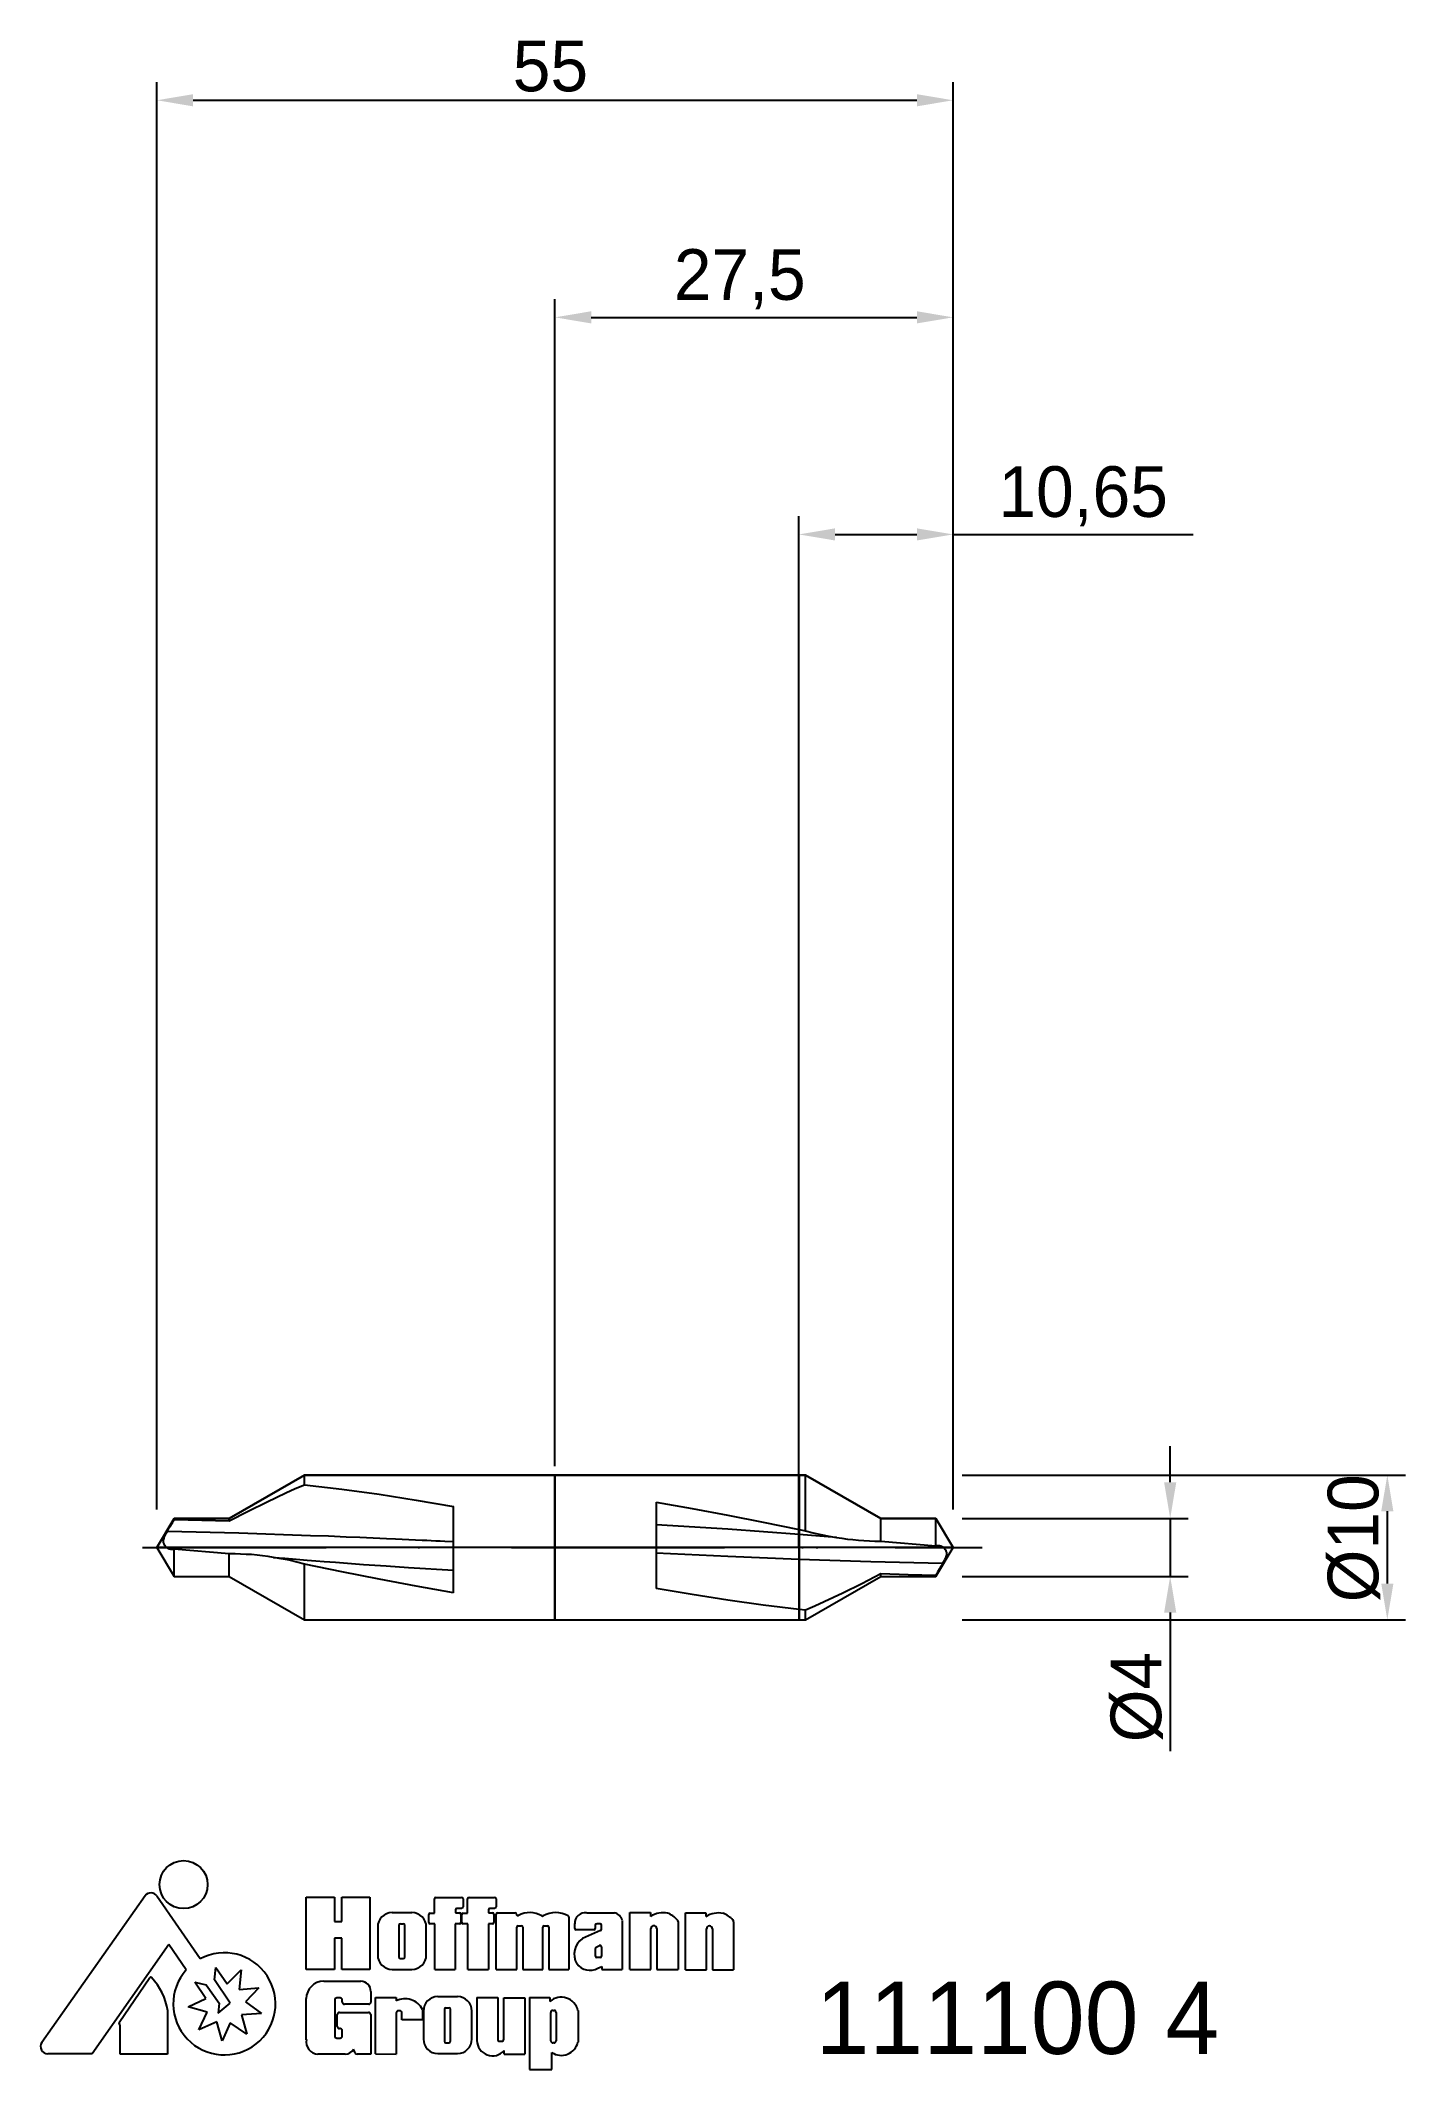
# Model space of a CAD drawing. Header units: millimetres. Extents: x -36 to 59, y -36 to 104.
import ezdxf

# ---------------------------------------------------------------- set-up
doc = ezdxf.new("R2010")
doc.units = ezdxf.units.MM
doc.linetypes.add('CENTER', pattern=[25.4, 12.7, -6.35, 0, -6.35])
for name, color, linetype in [('1', 4, 'CONTINUOUS'), ('2', 7, 'CONTINUOUS'), ('4', 2, 'CENTER'), ('CUT', 1, 'CONTINUOUS'), ('NOCUT', 7, 'CONTINUOUS'), ('SK1', 4, 'CONTINUOUS'), ('SK2', 7, 'CONTINUOUS'), ('SK4', 2, 'CENTER'), ('SK6', 5, 'CONTINUOUS')]:
    doc.layers.add(name, color=color, linetype=linetype)

msp = doc.modelspace()

# ---------------------------------------------------------------- linework, layer by layer
at = {"layer": '1'}
for p, q in [((0, -5), (0, 5)), ((16.86, 5), (0, 5)), ((16.86, 5), (16.86, 1.24)), ((7, 3.13), (7, -2.83)), ((7, 3.13), (9.47, 2.7)), ((11.93, 1.26), (7, 1.57)), ((9.47, 2.7), (11.93, 2.24)), ((11.93, 2.24), (14.39, 1.75)), ((14.39, 1.75), (16.86, 1.24)), ((16.86, 0.9), (11.93, 1.26)), ((16.86, 0.9), (16.86, 1.24)), ((16.86, 0.89), (16.86, 0.9)), ((16.86, 0.87), (16.86, 0.89)), ((16.86, 0.85), (16.86, 0.87)), ((16.86, 0.83), (16.86, 0.85)), ((16.86, 0.81), (16.86, 0.83)), ((16.86, 0.77), (16.86, 0.81)), ((16.86, 0.74), (16.86, 0.77)), ((16.86, 0.7), (16.86, 0.74)), ((16.86, 0.64), (16.86, 0.7)), ((16.86, 0.56), (16.86, 0.64)), ((16.86, 0.49), (16.86, 0.56)), ((16.86, 0.4), (16.86, 0.49)), ((16.86, 0.32), (16.86, 0.4)), ((16.86, 0.25), (16.86, 0.32)), ((16.86, 0.15), (16.86, 0.25)), ((16.86, 0.01), (16.86, 0.15)), ((16.86, -0.13), (16.86, 0.01)), ((11.93, -0.63), (7, -0.4)), ((16.86, -0.83), (11.93, -0.63)), ((16.86, -0.56), (16.86, -0.13)), ((16.86, -0.73), (16.86, -0.56)), ((16.86, -0.83), (16.86, -0.73)), ((16.86, -4.28), (16.86, -0.83)), ((9.47, -3.26), (7, -2.83)), ((11.93, -3.64), (9.47, -3.26)), ((14.39, -3.98), (11.93, -3.64)), ((16.86, -4.28), (14.39, -3.98)), ((0, -5), (16.86, -5)), ((16.86, -4.28), (16.86, -5))]:
    msp.add_line(p, q, dxfattribs=at)
at = {"layer": '1', "color": 1}
for p, q in [((16.86, 1.24), (16.86, 5)), ((17.3, 5), (16.86, 5)), ((17.3, 1.15), (17.3, 5)), ((22.5, 2), (17.3, 5)), ((22.5, 0.44), (22.5, 2)), ((26.3, 2), (22.5, 2)), ((26.3, 0.11), (26.3, 2)), ((27.5, 0), (26.3, 2)), ((16.86, 1.24), (16.86, 0.9)), ((16.86, 1.24), (17.3, 1.15)), ((16.86, 0.9), (16.86, 0.89)), ((19.44, 0.69), (16.86, 0.9)), ((16.86, 0.89), (16.86, 0.87)), ((16.86, 0.87), (16.86, 0.85)), ((16.86, 0.85), (16.86, 0.83)), ((16.86, 0.83), (16.86, 0.8)), ((16.86, 0.8), (16.86, 0.77)), ((16.86, 0.77), (16.86, 0.74)), ((16.86, 0.74), (16.86, 0.7)), ((16.86, 0.7), (16.86, 0.66)), ((16.86, 0.66), (16.86, 0.61)), ((16.86, 0.61), (16.86, 0.51)), ((16.86, 0.51), (16.86, 0.4)), ((16.86, 0.4), (16.86, 0.32)), ((16.86, 0.32), (16.86, 0.25)), ((16.86, 0.25), (16.86, 0.15)), ((16.86, 0.15), (16.86, 0.01)), ((16.86, 0.01), (16.86, -0.13)), ((17.3, 1.15), (17.84, 1.01)), ((17.84, 1.01), (18.37, 0.89)), ((18.37, 0.89), (18.91, 0.78)), ((18.91, 0.78), (19.44, 0.69)), ((19.44, 0.69), (19.82, 0.63)), ((19.82, 0.63), (20.2, 0.58)), ((20.2, 0.58), (20.58, 0.54)), ((20.58, 0.54), (20.96, 0.5)), ((20.96, 0.5), (21.34, 0.48)), ((21.34, 0.48), (21.72, 0.46)), ((21.72, 0.46), (22.09, 0.44)), ((22.09, 0.44), (22.47, 0.44)), ((22.47, 0.44), (22.5, 0.44)), ((22.5, 0.44), (26.3, 0.11)), ((26.3, 0.11), (26.32, 0.12)), ((26.32, 0.12), (26.35, 0.13)), ((26.35, 0.13), (26.37, 0.13)), ((26.37, 0.13), (26.4, 0.14)), ((26.4, 0.14), (26.42, 0.14)), ((26.42, 0.14), (26.45, 0.14)), ((26.45, 0.14), (26.48, 0.14)), ((26.48, 0.14), (26.5, 0.14)), ((26.5, 0.14), (26.54, 0.14)), ((26.54, 0.14), (26.58, 0.13)), ((26.58, 0.13), (26.61, 0.12)), ((26.61, 0.12), (26.65, 0.11)), ((26.65, 0.11), (26.72, 0.07)), ((26.72, 0.07), (26.79, 0.03)), ((26.79, 0.03), (26.85, -0.02)), ((16.86, -0.13), (16.86, -0.56)), ((16.86, -0.56), (16.86, -0.73)), ((16.86, -0.73), (16.86, -0.83)), ((16.86, -0.83), (16.86, -4.28)), ((21.82, -1), (16.86, -0.83)), ((26.78, -1.12), (21.82, -1)), ((26.3, -2), (27.5, 0)), ((26.62, -1.39), (26.56, -1.49)), ((26.67, -1.3), (26.62, -1.39)), ((26.73, -1.21), (26.67, -1.3)), ((26.78, -1.12), (26.73, -1.21)), ((26.85, -0.99), (26.78, -1.12)), ((26.85, -0.02), (26.9, -0.07)), ((26.88, -0.92), (26.85, -0.99)), ((26.91, -0.86), (26.88, -0.92)), ((26.9, -0.07), (26.95, -0.14)), ((26.97, -0.74), (26.91, -0.86)), ((26.95, -0.14), (26.97, -0.17)), ((26.97, -0.17), (26.99, -0.21)), ((26.99, -0.68), (26.97, -0.74)), ((26.99, -0.21), (27.01, -0.25)), ((27.01, -0.63), (26.99, -0.68)), ((27.01, -0.25), (27.03, -0.3)), ((27.03, -0.57), (27.01, -0.63)), ((27.03, -0.3), (27.04, -0.35)), ((27.04, -0.51), (27.03, -0.57)), ((27.04, -0.35), (27.04, -0.4)), ((27.04, -0.4), (27.04, -0.45)), ((27.04, -0.45), (27.04, -0.51)), ((17.3, -5), (22.5, -2)), ((21.2, -2.51), (19.89, -3.16)), ((22.5, -1.83), (21.2, -2.51)), ((22.5, -2), (22.5, -1.83)), ((24.4, -1.89), (22.5, -1.83)), ((22.5, -2), (26.3, -2)), ((26.3, -1.94), (24.4, -1.89)), ((26.37, -1.82), (26.3, -1.94)), ((26.3, -2), (26.3, -1.94)), ((26.43, -1.71), (26.37, -1.82)), ((26.5, -1.6), (26.43, -1.71)), ((26.56, -1.49), (26.5, -1.6)), ((17.95, -4.06), (17.3, -4.33)), ((18.6, -3.77), (17.95, -4.06)), ((19.89, -3.16), (18.6, -3.77)), ((16.86, -5), (16.86, -4.28)), ((17.3, -4.33), (16.86, -4.28)), ((16.86, -5), (17.3, -5)), ((17.3, -5), (17.3, -4.33))]:
    msp.add_line(p, q, dxfattribs=at)
at = {"layer": '2'}
for p, q in [((0, 5.62), (0, 86.25)), ((27.5, 2.62), (27.5, 86.25)), ((2.5, 85), (25, 85)), ((16.85, 2.62), (16.85, 71.25)), ((27.5, 2.62), (27.5, 71.25)), ((19.35, 70), (25, 70)), ((27.5, 70), (44.08, 70)), ((42.5, 4.5), (42.5, 7)), ((28.12, 5), (58.75, 5)), ((28.12, 2), (43.75, 2)), ((42.5, 2), (42.5, -2)), ((57.5, 2.5), (57.5, -2.5)), ((28.12, -2), (43.75, -2)), ((28.12, -5), (58.75, -5)), ((42.5, -4.5), (42.5, -14.08))]:
    msp.add_line(p, q, dxfattribs=at)
for points in [[(2.5, 85.42), (2.5, 84.58), (0, 85)], [(25, 85.42), (25, 84.58), (27.5, 85)], [(19.35, 70.42), (19.35, 69.58), (16.85, 70)], [(25, 70.42), (25, 69.58), (27.5, 70)], [(42.08, 4.5), (42.92, 4.5), (42.5, 2)], [(57.08, 2.5), (57.92, 2.5), (57.5, 5)], [(42.08, -4.5), (42.92, -4.5), (42.5, -2)], [(57.08, -2.5), (57.92, -2.5), (57.5, -5)]]:
    msp.add_solid(points, dxfattribs=at)
at = {"layer": '4'}
for p, q in [((-2, 0), (29.5, 0)), ((-1, 0), (28.5, 0))]:
    msp.add_line(p, q, dxfattribs=at)
at = {"layer": 'CUT', "color": 1}
for p, q in [((16.85, 0), (16.85, 5)), ((16.85, 5), (17.3, 5)), ((17.3, 5), (22.5, 2)), ((22.5, 2), (26.3, 2)), ((26.3, 2), (27.5, 0)), ((27.5, 0), (16.85, 0))]:
    msp.add_line(p, q, dxfattribs=at)
at = {"layer": 'NOCUT', "color": 7}
for p, q in [((-22.5, 2), (-17.3, 5)), ((-17.3, 5), (0, 5)), ((0, 5), (16.85, 5)), ((16.85, 5), (16.85, 0)), ((-27.5, 0), (-26.3, 2)), ((-26.3, 2), (-22.5, 2)), ((16.85, 0), (-27.5, 0))]:
    msp.add_line(p, q, dxfattribs=at)
at = {"layer": 'SK1'}
for p, q in [((-17.3, 5), (-22.5, 2)), ((-17.95, 4.06), (-17.3, 4.33)), ((-17.3, 4.33), (-17.3, 5)), ((0, 5), (-17.3, 5)), ((-17.3, 4.33), (-14.72, 4.03)), ((0, 5), (0, -5)), ((-21.2, 2.51), (-19.89, 3.16)), ((-19.89, 3.16), (-18.6, 3.77)), ((-18.6, 3.77), (-17.95, 4.06)), ((-14.72, 4.03), (-12.15, 3.67)), ((-12.15, 3.67), (-9.58, 3.27)), ((-9.58, 3.27), (-7, 2.83)), ((-7, -3.13), (-7, 2.83)), ((-26.3, 2), (-27.5, 0)), ((-26.62, 1.39), (-26.56, 1.49)), ((-26.56, 1.49), (-26.5, 1.6)), ((-26.5, 1.6), (-26.43, 1.71)), ((-26.43, 1.71), (-26.37, 1.82)), ((-26.37, 1.82), (-26.3, 1.94)), ((-26.3, 1.94), (-26.3, 2)), ((-22.5, 2), (-26.3, 2)), ((-26.3, 1.94), (-24.4, 1.89)), ((-24.4, 1.89), (-22.5, 1.83)), ((-22.5, 1.83), (-21.2, 2.51)), ((-22.5, 1.83), (-22.5, 2)), ((-27.04, 0.51), (-27.03, 0.57)), ((-27.04, 0.45), (-27.04, 0.51)), ((-27.04, 0.4), (-27.04, 0.45)), ((-27.04, 0.35), (-27.04, 0.4)), ((-27.03, 0.3), (-27.04, 0.35)), ((-27.03, 0.57), (-27.01, 0.63)), ((-27.01, 0.25), (-27.03, 0.3)), ((-27.01, 0.63), (-26.99, 0.68)), ((-26.99, 0.21), (-27.01, 0.25)), ((-26.99, 0.68), (-26.97, 0.74)), ((-26.97, 0.17), (-26.99, 0.21)), ((-26.97, 0.74), (-26.91, 0.86)), ((-26.95, 0.14), (-26.97, 0.17)), ((-26.9, 0.07), (-26.95, 0.14)), ((-26.91, 0.86), (-26.88, 0.92)), ((-26.85, 0.02), (-26.9, 0.07)), ((-26.88, 0.92), (-26.85, 0.99)), ((-26.85, 0.99), (-26.78, 1.12)), ((-26.79, -0.03), (-26.85, 0.02)), ((-26.78, 1.12), (-26.73, 1.21)), ((-26.78, 1.12), (-21.83, 1)), ((-26.73, 1.21), (-26.67, 1.3)), ((-26.67, 1.3), (-26.62, 1.39)), ((-21.83, 1), (-16.89, 0.83)), ((-16.89, 0.83), (-15.65, 0.79)), ((-15.65, 0.79), (-14.42, 0.74)), ((-14.42, 0.74), (-13.49, 0.7)), ((-13.49, 0.7), (-12.56, 0.66)), ((-12.56, 0.66), (-12.1, 0.64)), ((-12.1, 0.64), (-11.64, 0.62)), ((-11.64, 0.62), (-11.02, 0.59)), ((-11.02, 0.59), (-10.09, 0.55)), ((-10.09, 0.55), (-9.63, 0.53)), ((-9.63, 0.53), (-9.17, 0.5)), ((-9.17, 0.5), (-8.86, 0.49)), ((-8.86, 0.49), (-8.55, 0.48)), ((-8.55, 0.48), (-8.24, 0.46)), ((-8.24, 0.46), (-7.93, 0.45)), ((-7.93, 0.45), (-7.62, 0.43)), ((-7.62, 0.43), (-7, 0.4)), ((-27.5, 0), (-26.3, -2)), ((-26.72, -0.07), (-26.79, -0.03)), ((-26.65, -0.11), (-26.72, -0.07)), ((-26.61, -0.12), (-26.65, -0.11)), ((-26.58, -0.13), (-26.61, -0.12)), ((-26.54, -0.14), (-26.58, -0.13)), ((-26.5, -0.14), (-26.54, -0.14)), ((-26.48, -0.14), (-26.5, -0.14)), ((-26.45, -0.14), (-26.48, -0.14)), ((-26.42, -0.14), (-26.45, -0.14)), ((-26.4, -0.14), (-26.42, -0.14)), ((-26.37, -0.13), (-26.4, -0.14)), ((-26.35, -0.13), (-26.37, -0.13)), ((-26.32, -0.12), (-26.35, -0.13)), ((-26.3, -0.11), (-26.32, -0.12)), ((-22.5, -0.44), (-26.3, -0.11)), ((-26.3, -2), (-26.3, -0.11)), ((-22.47, -0.44), (-22.5, -0.44)), ((-22.5, -2), (-22.5, -0.44)), ((-22.09, -0.44), (-22.47, -0.44)), ((-21.72, -0.46), (-22.09, -0.44)), ((-21.34, -0.48), (-21.72, -0.46)), ((-20.96, -0.5), (-21.34, -0.48)), ((-20.58, -0.54), (-20.96, -0.5)), ((-20.2, -0.58), (-20.58, -0.54)), ((-19.82, -0.63), (-20.2, -0.58)), ((-19.44, -0.69), (-19.82, -0.63)), ((-19.44, -0.69), (-18.66, -0.75)), ((-18.91, -0.78), (-19.44, -0.69)), ((-18.37, -0.89), (-18.91, -0.78)), ((-18.66, -0.75), (-17.89, -0.82)), ((-17.84, -1.01), (-18.37, -0.89)), ((-17.89, -0.82), (-17.11, -0.88)), ((-17.3, -1.15), (-17.84, -1.01)), ((-14.72, -1.68), (-17.3, -1.15)), ((-17.3, -5), (-17.3, -1.15)), ((-17.11, -0.88), (-16.52, -0.92)), ((-16.52, -0.92), (-15.94, -0.97)), ((-15.94, -0.97), (-15.16, -1.03)), ((-15.16, -1.03), (-13.22, -1.17)), ((-13.22, -1.17), (-11.67, -1.28)), ((-11.67, -1.28), (-10.11, -1.38)), ((-10.11, -1.38), (-7, -1.57)), ((-26.3, -2), (-22.5, -2)), ((-22.5, -2), (-17.3, -5)), ((-12.15, -2.19), (-14.72, -1.68)), ((-9.58, -2.68), (-12.15, -2.19)), ((-7, -3.13), (-9.58, -2.68)), ((-17.3, -5), (0, -5))]:
    msp.add_line(p, q, dxfattribs=at)
at = {"layer": 'SK2'}
for p, q in [((-27.5, 2.62), (-27.5, 101.25)), ((27.5, 2.62), (27.5, 101.25)), ((-25, 100), (25, 100))]:
    msp.add_line(p, q, dxfattribs=at)
for points in [[(-25, 100.42), (-25, 99.58), (-27.5, 100)], [(25, 100.42), (25, 99.58), (27.5, 100)]]:
    msp.add_solid(points, dxfattribs=at)
at = {"layer": 'SK4'}
for p, q in [((-28.5, 0), (1, 0)), ((-2, 0), (29.5, 0))]:
    msp.add_line(p, q, dxfattribs=at)
at = {"layer": 'SK6'}
for p, q in [((-28.32, -24.08), (-35.45, -34.21)), ((-24.52, -28.43), (-27.5, -24.09)), ((-17.18, -24.16), (-15.23, -24.16)), ((-17.18, -29.16), (-17.18, -24.16)), ((-15.23, -24.16), (-15.23, -25.86)), ((-14.73, -25.86), (-14.73, -24.16)), ((-14.73, -24.16), (-12.78, -24.16)), ((-12.78, -24.16), (-12.78, -29.16)), ((-11.25, -25.23), (-9.89, -25.23)), ((-8.33, -25.27), (-8.33, -24.28)), ((-8.23, -24.18), (-6.45, -24.18)), ((-6.88, -25.04), (-6.88, -25.25)), ((-6.45, -24.94), (-6.78, -24.94)), ((-6.35, -24.28), (-6.35, -24.84)), ((-6.04, -25.27), (-6.04, -24.28)), ((-5.94, -24.18), (-4.17, -24.18)), ((-4.59, -25.04), (-4.59, -25.25)), ((-4.17, -24.94), (-4.49, -24.94)), ((-4.07, -24.28), (-4.07, -24.84)), ((5.17, -29.16), (5.17, -25.23)), ((5.17, -25.23), (6.6, -25.23)), ((6.6, -25.23), (6.6, -25.5)), ((-15.23, -25.86), (-14.73, -25.86)), ((-12.25, -26.23), (-12.25, -28.16)), ((-10.78, -26.1), (-10.78, -28.31)), ((-10.68, -26), (-10.48, -26)), ((-10.38, -28.31), (-10.38, -26.1)), ((-8.89, -28.16), (-8.89, -26.23)), ((-8.72, -25.91), (-8.72, -25.37)), ((-8.62, -25.27), (-8.33, -25.27)), ((-8.31, -26.01), (-8.62, -26.01)), ((-8.31, -29.16), (-8.31, -26.01)), ((-6.6, -26.01), (-6.89, -26.01)), ((-6.89, -26.01), (-6.89, -29.16)), ((-6.88, -25.25), (-6.6, -25.25)), ((-6.5, -25.35), (-6.5, -25.91)), ((-6.44, -25.91), (-6.44, -25.37)), ((-6.34, -25.27), (-6.04, -25.27)), ((-6.02, -26.01), (-6.34, -26.01)), ((-6.02, -29.16), (-6.02, -26.01)), ((-4.32, -26.01), (-4.6, -26.01)), ((-4.6, -26.01), (-4.6, -29.16)), ((-4.59, -25.25), (-4.32, -25.25)), ((-4.22, -25.35), (-4.22, -25.91)), ((-4.06, -29.16), (-4.06, -25.34)), ((-3.96, -25.24), (-2.77, -25.24)), ((-2.67, -25.34), (-2.67, -25.34)), ((-2.64, -29.16), (-2.64, -26.25)), ((-2.54, -26.15), (-2.33, -26.15)), ((-2.23, -26.25), (-2.23, -29.16)), ((-0.84, -29.16), (-0.84, -26.25)), ((-0.74, -26.15), (-0.53, -26.15)), ((-0.43, -26.25), (-0.43, -29.16)), ((0.96, -25.55), (0.96, -29.16)), ((1.37, -26.33), (1.37, -25.99)), ((2.68, -26.43), (1.47, -26.43)), ((3.15, -26.48), (1.9, -27.02)), ((2.19, -25.24), (4.1, -25.24)), ((2.78, -26.11), (2.78, -26.33)), ((3.11, -26.01), (2.88, -26.01)), ((3.21, -26.39), (3.21, -26.11)), ((4.64, -25.77), (4.64, -29.16)), ((6.63, -29.16), (6.63, -26.34)), ((6.83, -26.14), (6.83, -26.14)), ((7.03, -26.34), (7.03, -29.16)), ((8.5, -25.86), (8.5, -29.16)), ((9.01, -29.18), (9.01, -25.25)), ((9.01, -25.25), (10.43, -25.25)), ((10.43, -25.25), (10.43, -25.51)), ((10.47, -29.18), (10.47, -26.36)), ((10.67, -26.16), (10.67, -26.16)), ((10.87, -26.36), (10.87, -29.18)), ((12.34, -25.88), (12.34, -29.18)), ((-26.68, -27.44), (-31.98, -35)), ((-25.48, -29.18), (-26.68, -27.44)), ((-14.73, -26.99), (-15.23, -26.99)), ((-15.23, -26.99), (-15.23, -29.16)), ((-14.73, -29.16), (-14.73, -26.99)), ((2.79, -28.24), (2.79, -27.72)), ((2.85, -27.63), (3.07, -27.51)), ((3.21, -27.6), (3.21, -28.24)), ((-23.53, -29.89), (-23.44, -29.02)), ((-23.44, -29.02), (-22.64, -30.15)), ((-22.64, -30.15), (-21.69, -29.18)), ((-21.69, -29.18), (-21.81, -30.55)), ((-15.23, -29.16), (-17.18, -29.16)), ((-12.78, -29.16), (-14.73, -29.16)), ((-11.25, -29.16), (-9.89, -29.16)), ((-10.68, -28.41), (-10.48, -28.41)), ((-8.31, -29.16), (-6.89, -29.16)), ((-6.02, -29.16), (-4.6, -29.16)), ((-4.06, -29.16), (-2.64, -29.16)), ((-2.23, -29.16), (-0.84, -29.16)), ((-0.43, -29.16), (0.96, -29.16)), ((3.11, -28.34), (2.89, -28.34)), ((2.97, -29.08), (3.24, -28.95)), ((3.24, -28.95), (3.24, -29.16)), ((3.24, -29.16), (4.64, -29.16)), ((5.17, -29.16), (6.63, -29.16)), ((7.03, -29.16), (8.5, -29.16)), ((9.01, -29.18), (10.47, -29.18)), ((10.87, -29.18), (12.34, -29.18)), ((-30.11, -32.82), (-27.98, -29.73)), ((-24.11, -31.17), (-24.88, -30.05)), ((-24.88, -30.05), (-24.09, -30.22)), ((-24.09, -30.22), (-23.2, -31.49)), ((-22.43, -31.49), (-23.53, -29.89)), ((-21.81, -30.55), (-20.45, -30.44)), ((-20.45, -30.44), (-21.39, -31.41)), ((-15.98, -29.98), (-13.42, -29.98)), ((-12.72, -30.68), (-12.72, -31.42)), ((-26.76, -32.01), (-26.76, -35.02)), ((-25.33, -31.75), (-24.11, -31.17)), ((-24.03, -32.12), (-25.33, -31.75)), ((-24.61, -33.34), (-24.03, -32.12)), ((-23.2, -31.49), (-23.26, -32.18)), ((-23.26, -32.18), (-22.43, -31.49)), ((-20.28, -32.2), (-21.65, -32.31)), ((-21.39, -31.41), (-20.28, -32.2)), ((-17.18, -34.03), (-17.18, -31.18)), ((-15.22, -31.28), (-15.22, -33.76)), ((-14.85, -31.13), (-15.07, -31.13)), ((-14.89, -32.13), (-12.88, -32.13)), ((-14.7, -31.42), (-14.7, -31.28)), ((-12.87, -31.57), (-14.55, -31.57)), ((-12.39, -35), (-12.39, -31.09)), ((-12.39, -31.09), (-10.97, -31.09)), ((-10.97, -31.09), (-10.97, -31.34)), ((-10.97, -32.17), (-10.97, -35.01)), ((-10.72, -32.02), (-10.82, -32.02)), ((-10.57, -32.65), (-10.57, -32.17)), ((-9.15, -31.92), (-9.15, -32.65)), ((-9.09, -32.04), (-9.09, -33.97)), ((-8.09, -31.04), (-6.74, -31.04)), ((-7.63, -31.91), (-7.63, -34.13)), ((-7.53, -31.81), (-7.33, -31.81)), ((-7.23, -34.13), (-7.23, -31.91)), ((-5.74, -33.97), (-5.74, -32.04)), ((-5.4, -31.1), (-3.96, -31.1)), ((-5.4, -31.1), (-5.4, -34.07)), ((-3.96, -31.1), (-3.96, -33.98)), ((-3.54, -33.98), (-3.54, -31.12)), ((-3.54, -31.12), (-2.08, -31.12)), ((-2.08, -31.12), (-2.08, -35.01)), ((-1.77, -31.11), (-1.77, -36.07)), ((-1.77, -31.11), (-0.35, -31.11)), ((-0.35, -31.11), (-0.35, -31.37)), ((-0.29, -34.09), (-0.29, -32.14)), ((-0.14, -31.99), (-0.07, -31.99)), ((0.08, -32.14), (0.08, -34.09)), ((1.59, -32), (1.59, -34.18)), ((-30.04, -33.02), (-30.11, -32.89)), ((-30.03, -35.02), (-30.03, -33.05)), ((-23.37, -32.78), (-24.61, -33.34)), ((-23, -34.09), (-23.37, -32.78)), ((-22.43, -32.85), (-23, -34.09)), ((-21.29, -33.63), (-22.43, -32.85)), ((-21.65, -32.31), (-21.29, -33.63)), ((-15.04, -33.1), (-15.04, -32.28)), ((-14.85, -33.25), (-14.89, -33.25)), ((-14.7, -33.76), (-14.7, -33.4)), ((-12.73, -32.28), (-12.73, -35.01)), ((-9.15, -32.65), (-10.57, -32.65)), ((-31.98, -35), (-35.04, -35)), ((-26.76, -35.02), (-30.03, -35.02)), ((-14.5, -35.01), (-16.38, -35.01)), ((-15.07, -33.91), (-14.85, -33.91)), ((-13.8, -34.92), (-13.91, -34.68)), ((-12.73, -35.01), (-13.67, -35.01)), ((-12.73, -35.01), (-13.67, -35.01)), ((-12.39, -35), (-10.97, -35.01)), ((-8.09, -34.97), (-6.74, -34.97)), ((-7.53, -34.23), (-7.33, -34.23)), ((-3.81, -34.13), (-3.69, -34.13)), ((-3.5, -35.01), (-3.5, -34.77)), ((-3.5, -35.01), (-2.08, -35.01)), ((-0.22, -36.07), (-0.22, -34.91)), ((-0.07, -34.24), (-0.14, -34.24)), ((-1.77, -36.07), (-0.22, -36.07))]:
    msp.add_line(p, q, dxfattribs=at)
msp.add_circle((-25.66, -23.3), 1.66, dxfattribs=at)
for centre, radius, start, end in [((-27.91, -24.37), 0.5, 34.4646, 144.8651), ((-11.25, -26.23), 1, 90, 180), ((-9.89, -26.23), 1, 0, 90), ((-8.23, -24.28), 0.1, 90, 180), ((-6.78, -25.04), 0.1, 90, 180), ((-6.45, -24.28), 0.1, 0, 90), ((-6.45, -24.84), 0.1, 270, 0), ((-5.94, -24.28), 0.1, 90, 180), ((-4.49, -25.04), 0.1, 90, 180), ((-4.17, -24.28), 0.1, 0, 90), ((-4.17, -24.84), 0.1, 270, 0), ((-1.75, -26.85), 1.62, 59.1504, 118.6368), ((0.05, -26.91), 1.68, 59.0489, 120.7876), ((-10.68, -26.1), 0.1, 90, 180), ((-10.48, -26.1), 0.1, 0, 90), ((-8.62, -25.37), 0.1, 90, 180), ((-8.62, -25.91), 0.1, 180, 270), ((-6.6, -25.35), 0.1, 0, 90), ((-6.6, -25.91), 0.1, 270, 0), ((-6.34, -25.37), 0.1, 90, 180), ((-6.34, -25.91), 0.1, 180, 270), ((-4.32, -25.35), 0.1, 0, 90), ((-4.32, -25.91), 0.1, 270, 0), ((-3.96, -25.34), 0.1, 90, 180), ((-2.77, -25.34), 0.1, 0, 90), ((-2.57, -25.34), 0.1, 180, 298.6368), ((-2.54, -26.25), 0.1, 90, 180), ((-2.33, -26.25), 0.1, 0, 90), ((-0.86, -25.38), 0.1, 239.1504, 300.7876), ((-0.74, -26.25), 0.1, 90, 180), ((-0.53, -26.25), 0.1, 0, 90), ((0.86, -25.55), 0.1, 0, 59.0489), ((2.1, -25.98), 0.739, 83.3721, 181.5122), ((1.47, -26.33), 0.1, 180, 270), ((2.68, -26.33), 0.1, 270, 0), ((2.88, -26.11), 0.1, 90, 180), ((3.11, -26.11), 0.1, 0, 90), ((3.11, -26.39), 0.1, 293.1991, 0), ((3.95, -25.94), 0.714, 14.1214, 77.9925), ((7.49, -26.91), 1.67, 79.7247, 122.1228), ((6.83, -26.34), 0.2, 90, 180), ((6.83, -26.34), 0.2, 0, 90), ((7.06, -27.01), 1.89, 42.7337, 67.5507), ((8.3, -25.86), 0.2, 0, 42.7337), ((11.32, -26.93), 1.67, 79.7247, 122.1228), ((10.67, -26.36), 0.2, 90, 180), ((10.67, -26.36), 0.2, 0, 90), ((10.9, -27.03), 1.89, 42.7337, 67.5507), ((12.14, -25.88), 0.2, 0, 42.7337), ((-22.84, -31.54), 3.53, 138.344, 118.3478), ((2.67, -28.11), 1.34, 125.1748, 209.2521), ((2.89, -27.72), 0.1, 118.2073, 180), ((3.11, -27.6), 0.1, 0, 118.2073), ((-11.25, -28.16), 1, 180, 270), ((-10.68, -28.31), 0.1, 180, 270), ((-10.48, -28.31), 0.1, 270, 0), ((-9.89, -28.16), 1, 270, 0), ((2.41, -28.09), 1.13, 216.4877, 299.3054), ((2.89, -28.24), 0.1, 180, 270), ((3.11, -28.24), 0.1, 270, 0), ((-27.93, -29.77), 0.07, 43.0263, 145.4035), ((-31.05, -32.69), 4.35, 8.978, 43.0263), ((-15.98, -31.18), 1.2, 90, 180), ((-13.42, -30.68), 0.7, 0, 90), ((-15.07, -31.28), 0.15, 90, 180), ((-14.89, -32.28), 0.15, 90, 180), ((-14.85, -31.28), 0.15, 0, 90), ((-14.55, -31.42), 0.15, 180, 270), ((-12.88, -32.28), 0.15, 0, 90), ((-12.87, -31.42), 0.15, 270, 0), ((-10.35, -32.53), 1.34, 27.0952, 117.5289), ((-10.82, -32.17), 0.15, 90, 180), ((-10.72, -32.17), 0.15, 0, 90), ((-8.09, -32.04), 1, 90, 180), ((-7.53, -31.91), 0.1, 90, 180), ((-7.33, -31.91), 0.1, 0, 90), ((-6.74, -32.04), 1, 0, 90), ((0.43, -32.27), 1.19, 13.1382, 130.8642), ((-0.14, -32.14), 0.15, 90, 180), ((-0.07, -32.14), 0.15, 0, 90), ((-30.05, -32.86), 0.07, 145.4035, 208.6206), ((-30.1, -33.05), 0.07, 0, 28.6206), ((-14.89, -33.1), 0.15, 180, 270), ((-14.85, -33.4), 0.15, 0, 90), ((-35.04, -34.5), 0.5, 144.8651, 270), ((-16.32, -34.16), 0.861, 169.9269, 266.4769), ((-15.07, -33.76), 0.15, 180, 270), ((-14.85, -33.76), 0.15, 270, 0), ((-14.52, -34.28), 0.73, 271.8916, 326.805), ((-13.67, -34.86), 0.15, 203.5835, 270), ((-8.09, -33.97), 1, 180, 270), ((-7.53, -34.13), 0.1, 180, 270), ((-7.33, -34.13), 0.1, 270, 0), ((-6.74, -33.97), 1, 270, 0), ((-4.31, -34.05), 1.08, 181.0403, 318.3706), ((-3.81, -33.98), 0.15, 180, 270), ((-3.69, -33.98), 0.15, 270, 0), ((-0.14, -34.09), 0.15, 180, 270), ((0.43, -33.91), 1.19, 237.1231, 346.8618), ((-0.07, -34.09), 0.15, 270, 0)]:
    msp.add_arc(centre, radius, start, end, dxfattribs=at)

# ---------------------------------------------------------------- texts
at = {"layer": '2'}
for s, p in [('27,5', (8.21, 86.21)), ('10,65', (30.63, 71.21))]:
    msp.add_text(s, height=3.5, dxfattribs=at).set_placement(p)
for s, p in [('%%c10', (56.88, -3.79)), ('%%c4', (41.88, -13.46))]:
    msp.add_text(s, height=3.5, rotation=90, dxfattribs=at).set_placement(p)
at = {"layer": 'SK2'}
msp.add_text('55', height=3.5, dxfattribs=at).set_placement((-2.92, 100.62))
at = {"layer": 'SK6'}
msp.add_text('111100 4', height=5, dxfattribs=at).set_placement((18, -35))

doc.saveas('drawing.dxf')
